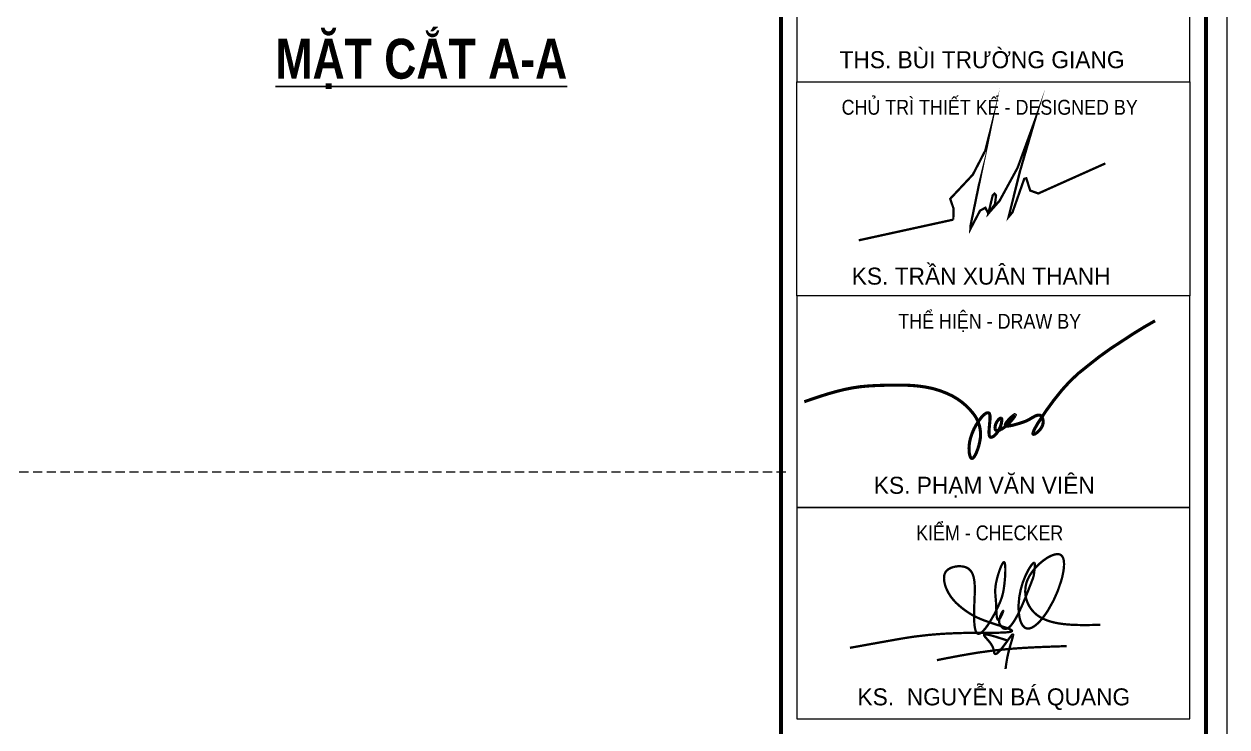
# Model space of a CAD drawing. Header units: millimetres. Extents: x -211129 to 461116, y -574633 to 115.
# Drawn here: x 28937 to 45316, y -564139 to -554578 of the extents above; entities that cross this region are included whole.
import ezdxf
from ezdxf.enums import TextEntityAlignment as Align

# ---------------------------------------------------------------- set-up
doc = ezdxf.new("R2010")
doc.units = ezdxf.units.MM
doc.header["$MEASUREMENT"] = 0
doc.linetypes.add('HIDDEN', pattern=[0.375, 0.25, -0.125])
doc.layers.get('Defpoints').update_dxf_attribs({"color": 1})
for name, color, linetype, lineweight in [('Khungten_LCDI', 7, 'Continuous', 5), ('LC ISO', 153, 'Continuous', 13), ('LC MANH DUT', 35, 'HIDDEN', 5), ('LC Net dam 1', 30, 'Continuous', 30), ('LC Net thay', 63, 'Continuous', 25), ('LC Text1', 3, 'Continuous', 20), ('LC Text2', 7, 'Continuous', 25)]:
    doc.layers.add(name, color=color, linetype=linetype, lineweight=lineweight)
doc.styles.add('Khungten', font='VHAVAN.TTF', dxfattribs={"width": 0.9, "height": 5000})
doc.styles.add('LC 1', font='VHAVANB.TTF')
doc.styles.add('LC3', font='VHARIALB.TTF', dxfattribs={"width": 0.8})
doc.styles.add('Title', font='VHBLACK.TTF', dxfattribs={"width": 0.8})
doc.styles.add('VNAVANTH', font='VHAVANB.TTF', dxfattribs={"width": 0.6})

# ---------------------------------------------------------------- blocks, each defined once
blk = doc.blocks.new('NGUYEN BA QUANG')
at = {"layer": 'LC ISO', "const_width": 54.00000000000001}
for points in [[(-3415.742459651906, -556.7514558557596, -0.001023268828116874), (-2230.73197725003, -344.8015073748538, -0.00838490452658571), (-1868.521439806333, -289.1159269686614, -0.02611389208118788), (-905.2891554434455, -211.6814682685072, -0.007165948777721536), (-491.0001880329091, -204.5163767106133, 0.001773479576378031), (-48.71086073680999, -203.1471858338919, 0.00973610555286447), (199.6393093123679, -196.9934690528898, 0.02577296845578685), (331.4393863478017, -185.5494115001929, 0.05446494388398628), (383.4665701761078, -173.3240845330583, 0.09182996763057781), (396.74730456418, -165.5638024612854, 0.3862621601166717), (398.8951636805486, -151.6118274983601, 0.1297930560241622), (378.6911755427227, -134.7095362617983, 0.0368009035836649), (321.0605493690655, -107.8264300745504, 0.01612787132439147), (183.7681661881652, -59.20729604910593, -0.006735657259071316), (-182.9539282377555, 61.67741038647364, -0.02392360503478572), (-416.3827062858982, 154.3740509006311, -0.04678547136346928), (-684.018369304581, 310.309586718824, -0.04150942969645631), (-918.4566112378343, 503.4894580390828, -0.09267804553477087), (-1135.537844303098, 812.5426166584948, -0.07777848738319518), (-1198.611427295215, 1035.063237065042, -0.07010647017399217), (-1195.551406124149, 1141.488491662225, -0.2015724058602932), (-1106.260531183911, 1285.650931672368, -0.09188682522042661), (-982.2227683426909, 1343.149300428951, -0.1188505876684561), (-731.8352708703042, 1351.425179531914, -0.227561029150303), (-542.7326310702765, 1207.756841431808, -0.05571639582425443), (-508.2293968836839, 1120.818865340465, -0.03574126413348661), (-487.4975763470256, 1018.975198905071, -0.02275654796647826), (-477.6939686054584, 904.4984659980109, -0.01867768323706646), (-477.259454113916, 714.0677317237132, 0.005361486166948599), (-492.6080748176137, 294.090697506821, 0.0225005832147527), (-487.0213185714547, 24.79991792020155, 0.02495605311934028), (-473.7789010750657, -85.49479227937991, 0.05187800990696231), (-451.2908626736407, -168.8656130375748, 0.08400365225806575), (-427.3289061583901, -208.9018523251871, 0.3026989583961548), (-372.1687413219161, -224.1417100875988, 0.09102839739786561), (-330.8322856532441, -203.5108787281788, 0.04576941829780168), (-284.8151406770594, -164.0440301059571, 0.03140743097482861), (-218.3378388451911, -87.18964781917748, 0.0264731876660429), (-113.6651239115272, 65.8979201776092, 0.03887828751683983), (123.9474605443665, 530.2758222458069, 0.0633875373591097), (206.6182869370914, 831.332869242091, 0.03037666214562491), (242.6143374946241, 1235.635993007862, 0.01939502723221942), (241.3568486632939, 1350.386835473095, 0.05085700761156814), (230.7066233511541, 1429.385620400688, 0.08925886774017966), (221.3408620441005, 1450.651058408141, 0.446192699033484), (201.6803199312762, 1454.428646674874, 0.08967016257334362), (185.0045353355399, 1437.581856018543, 0.04831518423442303), (156.1810004511462, 1387.977249124146, 0.0245678345197167), (114.1570094655926, 1287.599130742281, 0.0370870105852887), (24.37014530329543, 971.10249290918, 0.06811048506690111), (6.634936000578818, 722.0080484465288, 0.007403814394553052), (18.86254756404196, 571.4922636943229, -0.009820520249535426), (27.02575199130479, 442.1574602796463, 0.01377480187220938), (37.76570182202704, 214.3319147947477, 0.02399139652713657), (45.68948435918901, 153.6963684717775, 0.06864153187625571), (58.13497058269786, 112.5024933191889, 0.1684949314484489), (71.28458569604845, 98.62060262821615, 0.1904720302184289), (82.1983419411863, 99.12544360134052, 0.1357525685473833), (102.1500783606516, 116.4798127115355, 0.0425465264384966), (133.0607046513232, 164.890999053925, 0.03724681052758359), (184.7513077614894, 280.2390169332793, 0.08346179489859955), (192.0964624564749, 310.3624427118921, 0.7523962487026183), (188.5505708976125, 311.1480921158509, 0.07710326428576783), (169.9386847160185, 286.3506420671183, 0.06777754869053806), (106.2762584052598, 134.8627856008243, 0.07964221606168705), (97.11803217812485, 52.09558397092042, 0.07615012902177906), (107.1749798443016, 11.77334379710373, 0.09081810996018269), (167.5601890659964, -77.41382955442532, 0.1629918974448149), (232.5434472569013, -110.7428657877899, 0.1345345907090543), (286.9619776733834, -101.1632698900648, 0.04613473089311346), (314.9148386494944, -85.2917059364263, 0.05889992605639312), (372.1858511918817, -33.20172897129669, 0.03344636081905821), (431.1147165937909, 43.59513613561285, 0.02049285360898499), (491.5063933423044, 142.1921966617228, 0.01893084446634921), (584.4100264305725, 324.6047635312425, 0.012314747466873), (711.5809894745271, 616.9930712472124, 0.006261975924166463), (906.2382642981229, 1113.709387272364)], [(906.2382642981156, 1113.709387272364, 0.006821204782074861), (929.3664235677952, 1272.305725077778, 0.01177449647206627), (936.5019769520677, 1340.159588555165, 0.02626635318712198), (938.3232988356631, 1394.280285522138, 0.05210349315538394), (935.1362116969995, 1423.104631731956, 0.0767832397537057), (930.4281799584005, 1435.645017707051, 0.1639711312044803), (923.3951719382512, 1442.177143333858, 0.1700421894479598), (913.8775669745028, 1442.260324681876, 0.0804787467134827), (902.0638656233914, 1436.194729996001, 0.05585002304775516), (880.7169085219448, 1416.791003873979, 0.03105632320966718), (847.1146505125016, 1374.620668712159, 0.02520316896245004), (790.7418576052241, 1285.532951687463, 0.1161289833232784), (556.192337452052, 475.6461918307759, 0.0619740878534032), (575.4511275624354, 166.4681158607418, 0.04536466506679582), (610.1467278384062, 47.08867641887628, 0.07067632808432932), (659.9036252752649, -41.19088657893008, 0.09141479981049583), (709.7219259955036, -85.57871332007926, 0.146905103300193), (783.412819844516, -103.8065416412719, 0.06844753349195222), (832.8775032239337, -94.80129903793568, 0.04963584310175265), (885.4953169405726, -71.99952171795303, 0.05398590251606135), (978.4340931241004, -6.039094294857932, 0.02920929145936803), (1055.770838223843, 69.23858372721588, 0.02130438572321334), (1134.093271468044, 161.970414266194, 0.02549093279238358), (1250.056426366004, 328.6372853993089, 0.06887327965480822), (1560.71755165333, 1026.698734858248, 0.01772986867585869), (1596.423822711118, 1171.049911345006, 0.03769732555598621), (1623.732949080271, 1368.210435102461, 0.02903705367099926), (1623.492576731731, 1452.896334537509, 0.04287987065683749), (1612.707492836858, 1525.13190782693, 0.06672644180491556), (1590.416631502465, 1582.526591583446, 0.1004945659195724), (1555.658926835376, 1622.689822419576, 0.1118714799712033), (1507.790730536906, 1643.611139487417, 0.05463110627537568), (1469.293329368144, 1647.092779967352, 0.04117910092137147), (1426.369218068912, 1642.780848260212, 0.04560995381358889), (1355.263866422441, 1622.789591019449, 0.04967005442666559), (1224.85958513983, 1557.559348550218, 0.109428770350453), (829.0577193203226, 1164.446508786263, 0.05046970122450359), (753.1878892433433, 1012.310292445298, 0.3681263292270148), (1079.034315203307, 155.7475817831291, 0.04065477441221551), (1222.588264185588, 89.57206983858487, 0.03144098274845051), (1382.567851312071, 41.73820587448427, 0.02350305092233591), (1556.509230861129, 9.494742693699664, 0.01708387394488401), (1741.948557111127, -9.909566900751088, 0.01193550630204759), (1936.421984340452, -19.22597010593745, 0.009133379972890996), (2205.51443450256, -20.71078428751207, 0.002915431525694136), (2480.447111560394, -15.67412363161566)], [(273.5069862953005, -379.6265265482361, 0.002583589471149279), (98.6858570232107, -322.4545898970973, 0.004829212876138576), (-9.140757654258778, -288.9516493468836, 0.009549268742896229), (-103.8861650758427, -262.3662346226047, 0.02018964512143505), (-180.3178823391918, -245.4653560545412, 0.02039080733822667), (-210.030956254539, -241.5113085573539, 0.03779208156076497), (-233.2034265419488, -241.0160239730612, 0.08389058355718805), (-249.181232838615, -244.3253785930283, 0.1298664005104537), (-256.0496311302068, -249.512255242269, 0.1706472609568477), (-258.2271902573821, -257.1797134181252, 0.0741418097433781), (-256.9367273477883, -263.7414758689119, 0.04333022544378234), (-253.4272373590329, -271.4926647789835, 0.03898213506768449), (-240.4898578920383, -290.4152512596047, 0.01838143936715648), (-209.4114435354877, -326.6878785700246, -0.00614457368808996), (-154.9314100915108, -387.9240764445276, -0.01716142362355488), (-111.5782992732311, -441.9616064683651, -0.02917932746616484), (-72.33556495999619, -501.6273440412187, -0.05627668711859957), (-39.24854109179068, -576.7616233160952, -0.02541612563918485), (-31.07435968748905, -610.0984959667257, -0.003247426930573574), (-23.54134462146067, -651.5856609328766, 0.03331552814876149), (-17.5691758126286, -676.7936901688226, 0.05563147195772989), (-12.21683856116397, -689.2109160313266, 0.08752108743613793), (-5.285343057799764, -697.5322425993509, 0.158279770782921), (7.912478522084712, -702.7649958976835, 0.07776982487074056), (18.42066456134125, -701.7802183550375, 0.05149525642811281), (30.17063013827101, -697.5044527213031, 0.04838032487659783), (49.88779429096394, -685.4595185412618, 0.02792000497866766), (71.79179451411983, -667.3966761485208, 0.02121534791074225), (103.7692175545471, -635.3898742488818, 0.01275748010887483), (138.1231757512614, -596.1361972852028, 0.01135363225152305), (192.2211496975924, -527.9823266261083, 0.005945326491445629), (264.6100631347999, -430.155121290969, -0.007903619690714288), (359.7145691134028, -300.5607676876243, -0.01148330057469655), (384.3675966664359, -269.8244740601804, -0.02782250004930501), (404.0571742248776, -248.6063577198365, -0.06696102629205983), (415.0476274738921, -240.1255715803418, -0.1235452428722631), (420.3737641911757, -238.4734149208816, -0.248584094680431), (423.9742472370144, -240.3082719536324, -0.1208396114824122), (425.8282025436438, -245.6936594908475, -0.06459661312201433), (425.6305849657874, -259.8493048307719, -0.02700827915941287), (420.5898580810153, -288.5259679210722, -0.01130616100148826), (411.1827610912896, -326.251105666277, -0.007084813019538475), (384.0403472986018, -419.4460164386837, 0.007773290434898449), (340.101061963107, -568.922981152893, 0.03161987238243393), (265.5989171810015, -923.0332083953544, 0.004794833107784158), (247.7879085281857, -1054.90964259312)], [(-1368.076078839847, -846.5769282116671, -0.004051470173590949), (-800.4800903758942, -737.2419130066992, -0.02638426695731388), (342.335443126276, -582.3521773445827, -0.006338858096324619), (726.2489689903141, -555.6118707723508, -0.004215207665118923), (1111.128757939417, -536.955526556645, -0.002629152913625729), (1689.414704448123, -517.0549725896271)]]:
    blk.add_lwpolyline(points, format="xyb", dxfattribs=at)
blk = doc.blocks.new('lcdi fix')
at = {"layer": 'Defpoints', "lineweight": 0}
blk.add_lwpolyline([(-1199.999999582767, -14849.99999999255), (-1199.999999582767, 14849.99999999255), (40799.99891111254, 14849.99999999255), (40799.99891111254, -14849.99999999255)], close=True, dxfattribs=at)
at = {"layer": 'Khungten_LCDI', "color": 5, "lineweight": 60}
blk.add_line((36600.02583062735, 14649.99999999255), (36600.02583062735, -14649.99999999255), dxfattribs=at)
at = {"layer": 'Khungten_LCDI', "color": 5, "lineweight": 25}
blk.add_line((40599.99900004354, -14649.99999999255), (40599.99900004354, 14649.99999999255), dxfattribs=at)
at = {"layer": 'Khungten_LCDI', "color": 5, "lineweight": 60}
blk.add_lwpolyline([(0, -14649.99999999255), (0, 14649.99999999255), (40599.99891117215, 14649.99999999255), (40599.99891117215, -14649.99999999255)], close=True, dxfattribs=at)
at = {"layer": 'Khungten_LCDI', "color": 9, "lineweight": 15}
for points in [[(36750.02502495137, -1521.876888302984), (40449.99980574933, -1521.876888302984), (40449.99980574933, 446.3150240202522), (36750.02502495137, 446.3150240202522)], [(36750.02502495137, -1521.876888302984), (40449.99980563012, -1521.876888302984), (40449.99980563012, -3535.499688288095), (36750.02502495137, -3535.499688288095)], [(36750.02502495137, -5526.407044445994), (40449.99980574933, -5526.407044445994), (40449.99980563012, -3535.499688288095), (36750.02502480236, -3535.499688288095)], [(36750.02502495137, -7517.314400603893), (40449.99980574933, -7517.314400603893), (40449.99980574933, -5526.407044445994), (36750.02502495137, -5526.407044445994)]]:
    blk.add_lwpolyline(points, close=True, dxfattribs=at)
at = {"layer": 'LC ISO', "const_width": 21.59999986938455}
for points in [[(38222.87711421454, -2819.006832361096), (38225.15778829077, -2714.715486140049), (38193.7904087169, -2622.924059776804), (38407.04469521901, -2395.492284381908), (38523.82636651648, -2169.762140353749), (38558.67262550171, -2032.679784862168), (38386.02930041391, -2871.303554534645), (38383.96154901102, -2906.877045241759), (38424.12266967903, -2830.700591116914), (38475.37295243331, -2733.490534520373), (38525.03943348338, -2707.633036195464), (38553.04795752404, -2761.431157383628), (38615.80661580719, -2673.155546419517), (38625.24762471826, -2590.280859757826), (38611.22380421258, -2574.623130395001), (38594.23557747801, -2589.838608764492), (38553.04795752404, -2761.431157383628), (38659.01729008821, -2641.267541570363), (38828.4213909921, -2330.823500328781), (38987.05794476026, -1897.284537509688), (38849.66735128215, -2368.112942303163), (38748.80015082935, -2773.183468404684), (38743.75047314497, -2793.462365678293), (38780.60786400102, -2749.615485156777), (38890.75097231835, -2435.689090781223), (38910.24178202325, -2429.476973555371), (38947.18867571464, -2545.399588655011), (39023.3893878087, -2572.870385124954), (39655.19297200411, -2290.036959387598)], [(37332.86066167236, -3013.557969695677), (38222.87711421454, -2819.006832361096)]]:
    blk.add_lwpolyline(points, dxfattribs=at)
at = {"layer": 'LC ISO', "const_width": 29.4}
blk.add_lwpolyline([(36819.74416653373, -4532.362513426862, -0.005588515698796944), (36989.0649052116, -4475.223605593827, -0.02245297996981345), (37202.60905389402, -4416.0068157784, -0.03834290273951299), (37420.45916787206, -4384.321131604493, -0.01229875748814797), (37598.25398095829, -4376.9879166957, -0.01406072389736708), (37777.63504028412, -4376.858594477, -0.03243469472397378), (37955.14876871897, -4393.212361103244, -0.06588667598315685), (38168.57910613892, -4456.315378845371, -0.1274019199065345), (38413.91882626816, -4647.471416419101, -0.2172033913870078), (38473.51582590696, -4901.248062759201, -0.05604631458064478), (38440.91393196454, -5010.164347859751, -0.05498114323569674), (38418.68301767128, -5050.954380241947, -0.0749171195420875), (38407.73596683732, -5062.36969264057, -0.1926307985351304), (38397.53794113263, -5065.656420219662, -0.1904258852390606), (38388.53235502096, -5059.866513178969, -0.07985644518698883), (38381.06016874235, -5046.027542943543, -0.06746448095194765), (38372.00329302186, -4999.788686598755, -0.08982270754539133), (38386.02260764984, -4871.668262884999, -0.1042703524117972), (38490.69895416835, -4676.032744841312, -0.05658009149868722), (38522.44709164335, -4646.680755112811, -0.1027612968865278), (38542.61795762864, -4636.856426156812, -0.4117672404207381), (38564.75579915648, -4648.541985492075, -0.07218231383227926), (38568.32334527191, -4664.356806654261, -0.04206250200986533), (38567.65574511848, -4711.615898963377, 0.006515227151422259), (38560.07481369984, -4796.658978218278, 0.05084639786445472), (38560.7303022237, -4843.341752290971, 0.08464227202765125), (38565.36694139385, -4858.678208451818, 0.3168875802509872), (38580.08224686632, -4867.053379559487, 0.1055700702543699), (38594.99454629862, -4861.912507313818, 0.07917300854265144), (38621.31378271445, -4840.368684473674, 0.1488966286766768), (38678.77496713557, -4717.830691040593, 0.07447193736778981), (38678.9068149765, -4696.713475870794, 0.2952294155954125), (38672.28601486413, -4686.970977729877, 0.157010280361406), (38666.16498245305, -4687.711653153313, 0.09729784531344862), (38649.94403260081, -4699.796152717352, 0.1650175655232289), (38616.49292066228, -4769.102162093801, 0.0851171643159633), (38617.43871355089, -4788.558427741207, 0.3847350180374049), (38637.45216063278, -4804.397929596962, 0.08300276922985213), (38654.68758825269, -4801.133461974478, 0.04418340670847572), (38675.23309813778, -4791.736857499261, 0.04844794296338305), (38721.72117176115, -4758.5421086304, 0.05519679072184347), (38787.6826666721, -4688.170471074332, 0.06222981996331223), (38805.78432118996, -4659.258619753579, 0.3561450020375981), (38806.31353539405, -4653.107894620765, 0.2964482303037709), (38800.00646822885, -4654.426008217308, 0.0579955875223284), (38762.44256600568, -4684.204108246715, 0.04854116645853888), (38723.04857397747, -4728.281141037439, 0.08660772606827345), (38713.85392761184, -4746.246763439223, 0.3148671975450135), (38716.80380624836, -4757.057574092496, 0.149234246616568), (38730.76612320822, -4760.969810922634, 0.0475888731294818), (38752.88778181215, -4759.476631338482, 0.03074249337590269), (38810.18765648222, -4746.253179055836, 0.01091941746084903), (38887.92128206688, -4722.10357916032, 0.0584758200324836), (38946.96842958644, -4694.124312882207, -0.02130430647409003), (38991.29834462472, -4668.587680937167, -0.04634426946496323), (39012.87625869636, -4660.112119921347, -0.09669843592212417), (39032.4871797809, -4658.163222736202, -0.153723112879591), (39048.95079601937, -4665.439457731342, -0.1037139143210005), (39061.15497800614, -4682.216112774258, -0.23554618836894), (39056.7669764848, -4768.986680492746, -0.1244463231351132), (38999.95752419208, -4830.567584224202, -0.1152476491664615), (38981.17614154436, -4838.924977726989, -0.439420744214835), (38973.60880067004, -4833.980770799599, -0.1011233010464462), (38974.33563636408, -4824.138133273051, -0.05373522426661613), (38987.44760825419, -4791.531620448441, -0.02545295212921262), (39028.94848213565, -4719.619960810582, -0.03346928635086892), (39247.97035103442, -4420.493653487561, -0.0590127673894997), (39490.82002178645, -4193.507013647695, -0.03440034268406823), (39817.51851404092, -3958.625984949723, -0.02324912255646122), (40123.30022735055, -3770.72540812742)], format="xyb", dxfattribs=at)
at = {"layer": 'LC Net dam 1', "xscale": 0.4, "yscale": 0.4, "zscale": 0.4}
blk.add_blockref('NGUYEN BA QUANG', (38615.82109906134, -6625.338046038371), dxfattribs=at)
at = {"color": 7, "style": 'VNAVANTH'}
for s, height, p in [('ths. bïi tr\xadêng giang', 159.9999958502171, (38493.4382369825, -1394.128151668134)), ('ks. TRÇN XU¢N THANH ', 159.9999958502171, (38514.71864968625, -3430.466395475567)), ('ks. PH¹M V¡N VI£N', 159.9999958502171, (38514.71864980546, -5398.658404355083)), ('ks.  NGUYÔN B¸ QUANG', 159.999995850217, (38604.81992317514, -7389.565698123064))]:
    blk.add_text(s, height=height, dxfattribs=at).set_placement(p, align=Align.CENTER)
at = {"color": 7, "style": 'Khungten', "width": 0.9}
for s, p in [('chñ tr× thiÕt kÕ - designed by', (38565.57114115444, -1831.807858450236)), ('thÓ hiÖn - draw by', (38565.57114115444, -3845.430658435347)), ('kiÓm - checker', (38565.57114115444, -5836.338014593246))]:
    blk.add_text(s, height=139.9999963689399, dxfattribs=at).set_placement(p, align=Align.CENTER)
at = {"color": 7, "style": 'Khungten', "width": 0.8}
for tag, p in [('REVISION', (39498.75271332351, -10746.30395446718)), ('NGAYHT', (39546.07422497955, -11609.37091637403))]:
    blk.add_attdef(tag, text='', height=199.998925739526, dxfattribs=at).set_placement(p, align=Align.CENTER)
at = {"layer": 'LC Text1', "color": 3, "style": 'LC 1', "width": 1.834005631990714}
for tag, p, p2 in [('TENBANVE1', (36912.65773373929, -8885.760238945484), (40339.14503431407, -8885.760238945484)), ('TENBANVE2', (36912.65773373929, -9562.465564332902), (40339.14503431407, -9562.465564332902))]:
    blk.add_attdef(tag, text='', height=249.9999935159642, dxfattribs=at).set_placement(p, p2, align=Align.FIT)
at = {"layer": 'LC Text1', "style": 'Title', "width": 0.7}
blk.add_attdef('SOBANVE', text='', height=249.9999935159641, dxfattribs=at).set_placement((39561.98232412425, -13896.18071823567), align=Align.CENTER)
blk = doc.blocks.new('TIEUDE1')
at = {"layer": 'LC Text2', "color": 7, "style": 'LC 1'}
blk.add_attdef('TIªU§Ò', text='', height=5, dxfattribs=at).set_placement((0, 0), align=Align.BOTTOM_CENTER)
blk.add_attdef('TL', text='', height=3, dxfattribs=at).set_placement((0, -2), align=Align.TOP_CENTER)

msp = doc.modelspace()

# ---------------------------------------------------------------- linework, layer by layer
at = {"layer": 'LC MANH DUT', "ltscale": 500}
msp.add_line((39309.2810642167, -560672.7198715478), (-13608.86615450115, -560672.7198715475), dxfattribs=at)

# ---------------------------------------------------------------- block references
at = {"layer": 'LC Net thay', "xscale": 1.44585, "yscale": 1.44585, "zscale": 1.44585}
msp.add_blockref('lcdi fix', (-13674.36615450115, -553162.0795248328), dxfattribs=at)
at = {"layer": 'LC Text2'}
ref = msp.add_blockref('TIEUDE1', (34346.55820622233, -555483.0182247555), dxfattribs=dict(at, xscale=110.1599971429216, yscale=110.1599971429216, zscale=110.1599971429216))
ref.add_attrib('TIªU§Ò', '%%UmÆt c¾t a-a', dxfattribs={"color": 7, "height": 542.4734985442443, "style": 'LC3', "width": 0.8}).set_placement((34346.55820622233, -555483.0182247555), align=Align.BOTTOM_CENTER)

doc.saveas('drawing.dxf')
